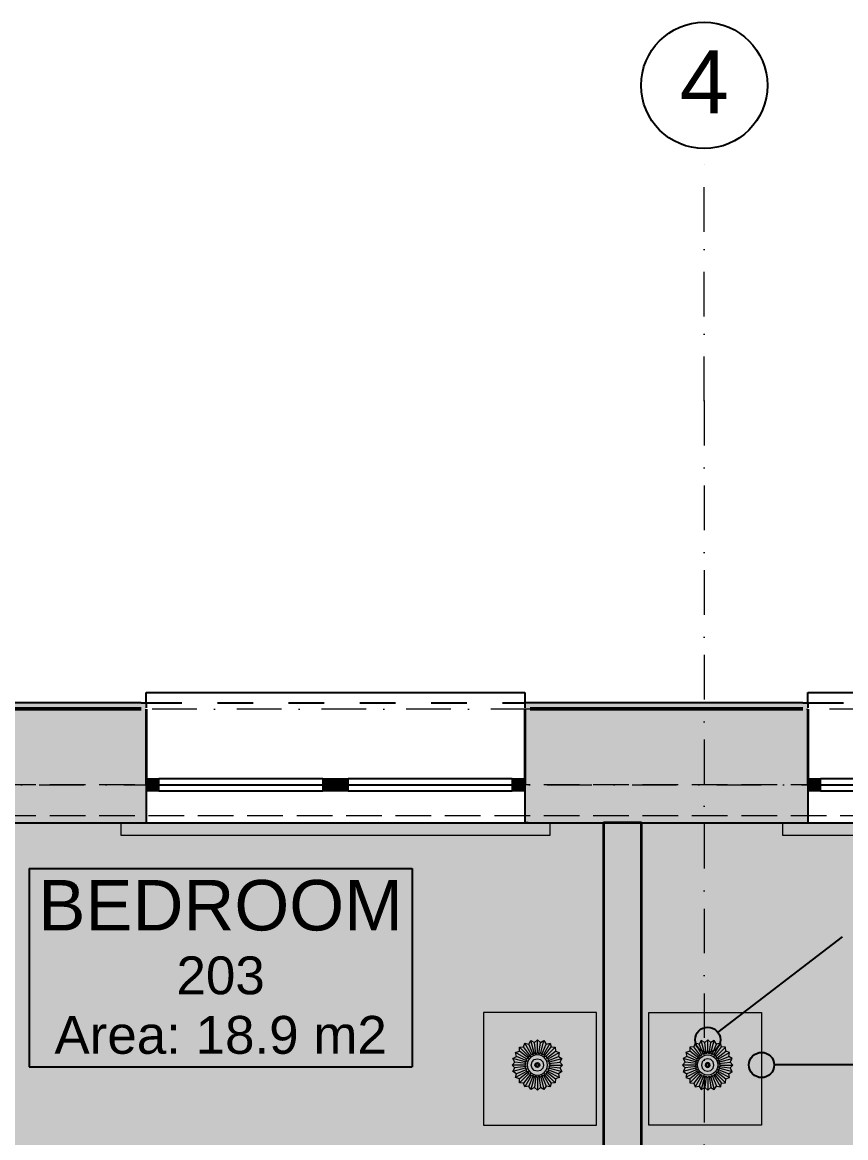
# Model space of a CAD drawing. Header units: millimetres. Extents: x -4040 to 97987, y -17467 to 39515.
# Drawn here: x 5650 to 8910, y 13852 to 18270 of the extents above; entities that cross this region are included whole.
import ezdxf
from ezdxf.enums import TextEntityAlignment as Align

# ---------------------------------------------------------------- set-up
doc = ezdxf.new("R2010")
doc.units = ezdxf.units.MM
doc.header["$MEASUREMENT"] = 0
for name, pattern in [('Dashed', [282.222223, 141.111112, -141.111112]), ('Dot & Dashed', [335.138881, 176.388884, -88.194442, 0, -70.555556]), ('Hidden Line', [195.611112, 141.111112, -54.5])]:
    doc.linetypes.add(name, pattern=pattern)
for name, color, linetype in [('NewA-Ee_25_10-M_WallsExternal', 7, 'Continuous'), ('NewA-Ee_25_10-M_WallsInternal', 7, 'Continuous'), ('NewA-Ee_30_10-M_Roofs', 7, 'Continuous'), ('NewA-Ee_30_40-M_Floors', 7, 'Continuous'), ('NewA-Ee_40_20-M_GeneralFFAndEInternalFixed', 7, 'Continuous'), ('NewA-Ee_40_20-M_GeneralFFAndEInternalMovable', 7, 'Continuous'), ('NewA-SL-M_SpacesInternal', 7, 'Continuous'), ('NewA-Ss_30_25-M_CeilingAndSoffitSystems', 7, 'Continuous'), ('NewA-Zz_20_10_90-T_TextFFEInternal', 7, 'Continuous'), ('NewA-Zz_35_40_80-M_GridStructural', 7, 'Continuous'), ('NewA-Zz_50_90_00-M_GrossInternal', 7, 'Continuous'), ('NewA-Zz_60_50_90-P_VoidOpening', 7, 'Continuous')]:
    doc.layers.add(name, color=color, linetype=linetype)
doc.styles.add('GENERATED_STYLE_1', font='')
doc.styles.get('GENERATED_STYLE_1').set_extended_font_data('Arial')

# ---------------------------------------------------------------- blocks, each defined once
blk = doc.blocks.new('Slab_1_2', base_point=(32250, 6550.5))
at = {"layer": 'NewA-Ee_30_40-M_Floors', "linetype": 'Continuous', "lineweight": 13}
blk.add_hatch(color=254, dxfattribs=at).paths.add_polyline_path([(32250, 6550.5), (32250, 12847.7), (34699.7, 12847.7), (34699.7, 15099.7), (150.3, 15099.7), (150.3, 6550.5)])
at = {"layer": 'NewA-Ee_30_40-M_Floors', "color": 6, "linetype": 'Continuous', "lineweight": 13, "flags": 128}
blk.add_lwpolyline([(32250, 6550.5), (150.3, 6550.5), (150.3, 15099.7), (34699.7, 15099.7), (34699.7, 12847.7), (32250, 12847.7)], close=True, dxfattribs=at)
blk = doc.blocks.new('BEDROOM_203_5_2', base_point=(6435.2, 14565))
at = {"layer": 'NewA-SL-M_SpacesInternal', "color": 253, "linetype": 'Continuous', "lineweight": 13}
for p, q in [((7951.5, 15099.7), (4123.6, 15099.7)), ((7951.5, 11096.4), (7951.5, 15099.7))]:
    blk.add_line(p, q, dxfattribs=at)
at = {"layer": 'NewA-SL-M_SpacesInternal', "linetype": 'Continuous'}
for p, q in [((5676.6, 14918.6), (5676.6, 14604.3)), ((5676.6, 14918.6), (7193.9, 14918.6)), ((7193.9, 14918.6), (7193.9, 14604.3)), ((5676.6, 14604.3), (5676.6, 14368.6)), ((7193.9, 14604.3), (7193.9, 14368.6)), ((5676.6, 14368.6), (5676.6, 14132.8)), ((7193.9, 14368.6), (7193.9, 14132.8)), ((5676.6, 14132.8), (7193.9, 14132.8))]:
    blk.add_line(p, q, dxfattribs=at)
at = {"layer": 'NewA-SL-M_SpacesInternal', "color": 5, "lineweight": 70, "style": 'GENERATED_STYLE_1'}
for tag, height, p in [('ROOM_NAME', 200, (6435.2, 14872.8)), ('ROOM_NUMBER', 150, (6435.2, 14570)), ('adj_text', 150, (6435.2, 14334.3))]:
    blk.add_attdef(tag, text='', height=height, dxfattribs=at).set_placement(p, align=Align.TOP_CENTER)
blk = doc.blocks.new('Slab_4_2', base_point=(4123.6, 15099.7))
at = {"layer": 'NewA-Ss_30_25-M_CeilingAndSoffitSystems', "linetype": 'Continuous', "lineweight": 0}
blk.add_hatch(color=255, dxfattribs=at).paths.add_polyline_path([(4123.6, 15099.7), (4123.6, 11096.4), (4947.9, 11096.4), (4947.9, 8145.4), (6176.5, 8145.4), (6176.5, 11096.4), (7951.5, 11096.4), (7951.5, 15099.7)])
at = {"layer": 'NewA-Ss_30_25-M_CeilingAndSoffitSystems', "color": 6, "linetype": 'Continuous', "lineweight": 13, "flags": 128}
blk.add_lwpolyline([(4123.6, 15099.7), (7951.5, 15099.7), (7951.5, 11096.4), (6176.5, 11096.4), (6176.5, 8145.4), (4947.9, 8145.4), (4947.9, 11096.4), (4123.6, 11096.4)], close=True, dxfattribs=at)
blk = doc.blocks.new('Double Window 19')
at = {"layer": 'NewA-Ee_25_10-M_WallsExternal', "linetype": 'Continuous', "lineweight": 13}
for points in [[(-750, 0), (-750, -50), (-700, -50), (-700, 0)], [(0, -50), (0, 0), (-50, 0), (-50, -50)], [(0, 0), (0, -50), (50, -50), (50, 0)], [(750, -50), (750, 0), (700, 0), (700, -50)]]:
    blk.add_hatch(color=104, dxfattribs=at).paths.add_polyline_path(points)
at = {"layer": 'NewA-Ee_25_10-M_WallsExternal', "linetype": 'Continuous'}
for p, q in [((-750, 300), (-750, 340)), ((-750, 340), (750, 340)), ((750, 340), (750, 300)), ((-700, 0), (-50, 0)), ((50, 0), (700, 0)), ((-750, -24.9), (-750, -50)), ((-700, -25), (-50, -25)), ((50, -25), (700, -25)), ((750, -24.9), (750, -50)), ((-50, -50), (-700, -50)), ((700, -50), (50, -50)), ((-750, -175.2), (750, -175.2))]:
    blk.add_line(p, q, dxfattribs=at)
at = {"layer": 'NewA-Ee_25_10-M_WallsExternal', "linetype": 'Dashed'}
blk.add_line((-750, 300), (750, 300), dxfattribs=at)
at = {"layer": 'NewA-Ee_25_10-M_WallsExternal', "color": 24, "linetype": 'Continuous', "lineweight": 13}
for p, q in [((-750, 0), (-700, 0)), ((-700, 0), (-700, -50)), ((-50, -50), (-50, 0)), ((-50, 0), (0, 0)), ((0, 0), (50, 0)), ((50, 0), (50, -50)), ((700, -50), (700, 0)), ((700, 0), (750, 0)), ((-700, -50), (-750, -50)), ((0, -50), (-50, -50)), ((50, -50), (0, -50)), ((750, -50), (700, -50))]:
    blk.add_line(p, q, dxfattribs=at)
at = {"layer": 'NewA-Ee_25_10-M_WallsExternal', "color": 92, "linetype": 'Continuous', "lineweight": 35}
for p, q in [((-750, 0), (-750, -24.9)), ((750, 0), (750, -24.9))]:
    blk.add_line(p, q, dxfattribs=at)
blk = doc.blocks.new('Wall_1_2', base_point=(0, 15250))
at = {"layer": 'NewA-Ee_25_10-M_WallsExternal', "linetype": 'Continuous', "lineweight": 13}
for points in [[(6119.9, 15574.9), (-324.9, 15574.9), (-304.8, 15554.8), (6119.9, 15554.8)], [(6119.9, 15574.9), (6119.9, 15274.9), (6140, 15274.9), (6140, 15574.9)], [(7660.1, 15574.9), (7640, 15574.9), (7640, 15274.9), (7660.1, 15274.9)], [(7660.1, 15574.9), (7660.1, 15554.8), (8739.9, 15554.8), (8739.9, 15574.9)], [(8739.9, 15574.9), (8739.9, 15274.9), (8760, 15274.9), (8760, 15574.9)], [(-300, 15550), (0, 15250), (6140, 15250), (6140, 15274.9), (6119.9, 15274.9), (6119.9, 15550)], [(7640, 15274.9), (7640, 15250), (8760, 15250), (8760, 15274.9), (8739.9, 15274.9), (8739.9, 15550), (7660.1, 15550), (7660.1, 15274.9)], [(0, 15250), (70.4, 15179.6), (6127, 15179.6), (6127, 15224.9), (6140, 15224.9), (6140, 15250)], [(8760, 15250), (7640, 15250), (7640, 15224.9), (7653, 15224.9), (7653, 15179.6), (8747, 15179.6), (8747, 15224.9), (8760, 15224.9)], [(6127, 15099.7), (6140, 15099.7), (6140, 15224.9), (6127, 15224.9)], [(7653, 15099.7), (7653, 15224.9), (7640, 15224.9), (7640, 15099.7)], [(8747, 15099.7), (8760, 15099.7), (8760, 15224.9), (8747, 15224.9)], [(6127, 15179.6), (70.4, 15179.6), (133.9, 15116.1), (6127, 15116.1)], [(7653, 15116.1), (8747, 15116.1), (8747, 15179.6), (7653, 15179.6)], [(6127, 15116.1), (133.9, 15116.1), (150.3, 15099.7), (6127, 15099.7)], [(8747, 15116.1), (7653, 15116.1), (7653, 15099.7), (8747, 15099.7)]]:
    blk.add_hatch(color=6, dxfattribs=at).paths.add_polyline_path(points)
at = {"layer": 'NewA-Ee_25_10-M_WallsExternal', "linetype": 'Continuous'}
for p, q in [((-304.8, 15554.8), (6119.9, 15554.8)), ((6119.9, 15574.9), (6140, 15574.9)), ((6140, 15574.9), (6140, 15554.8)), ((7660.1, 15574.9), (7640, 15574.9)), ((7640, 15574.9), (7640, 15554.8)), ((7660.1, 15554.8), (8739.9, 15554.8)), ((8739.9, 15574.9), (8760, 15574.9)), ((8760, 15574.9), (8760, 15554.8)), ((6140, 15250), (6140, 15224.9)), ((7640, 15250), (7640, 15224.9)), ((8760, 15250), (8760, 15224.9)), ((6140, 15224.9), (6140, 15179.6)), ((7640, 15224.9), (7640, 15179.6)), ((8760, 15224.9), (8760, 15179.6)), ((6140, 15179.6), (6140, 15116.1)), ((7640, 15179.6), (7640, 15116.1)), ((8760, 15179.6), (8760, 15116.1)), ((6140, 15116.1), (6140, 15099.7)), ((7640, 15116.1), (7640, 15099.7)), ((8760, 15116.1), (8760, 15099.7)), ((6127, 15099.7), (6140, 15099.7)), ((7653, 15099.7), (7640, 15099.7)), ((8747, 15099.7), (8760, 15099.7))]:
    blk.add_line(p, q, dxfattribs=at)
at = {"layer": 'NewA-Ee_25_10-M_WallsExternal', "color": 92, "linetype": 'Continuous', "lineweight": 35}
for p, q in [((-300, 15550), (6119.9, 15550)), ((6140, 15550), (6140, 15274.9)), ((7640, 15550), (7640, 15274.9)), ((7660.1, 15550), (8739.9, 15550)), ((8760, 15550), (8760, 15274.9)), ((6140, 15274.9), (6140, 15250)), ((7640, 15274.9), (7640, 15250)), ((8760, 15274.9), (8760, 15250))]:
    blk.add_line(p, q, dxfattribs=at)
at = {"layer": 'NewA-Ee_25_10-M_WallsExternal', "linetype": 'Continuous', "flags": 128}
for points in [[(6119.9, 15574.9), (-324.9, 15574.9)], [(8739.9, 15574.9), (7660.1, 15574.9)], [(150.3, 15099.7), (6127, 15099.7)], [(7653, 15099.7), (8747, 15099.7)]]:
    blk.add_lwpolyline(points, dxfattribs=at)
at = {"layer": 'NewA-Ee_25_10-M_WallsExternal', "linetype": 'Continuous', "zscale": 1000}
for p in [(6890, 15274.9), (9510, 15274.9)]:
    blk.add_blockref('Double Window 19', p, dxfattribs=at)
blk = doc.blocks.new('Standard grid marker_2')
at = {"layer": 'NewA-Zz_35_40_80-M_GridStructural', "color": 6, "linetype": 'Dot & Dashed', "lineweight": 13}
blk.add_line((1000, 0), (40175.6, 0), dxfattribs=at)
at = {"layer": 'NewA-Zz_35_40_80-M_GridStructural', "style": 'GENERATED_STYLE_1'}
blk.add_attdef('AC_MarkerText_1', text='', height=250, dxfattribs=at).set_placement((41425.6, 12.2), align=Align.MIDDLE_CENTER)
blk = doc.blocks.new('Standard grid marker_4')
at = {"layer": 'NewA-Zz_35_40_80-M_GridStructural', "color": 6, "linetype": 'Dot & Dashed', "lineweight": 13}
blk.add_line((1000, 0), (40175.6, 0), dxfattribs=at)
blk = doc.blocks.new('Beam_1_2', base_point=(34850, 6550))
at = {"layer": 'NewA-Ee_30_10-M_Roofs', "color": 6, "linetype": 'Hidden Line', "lineweight": 13}
blk.add_line((34850, 15250), (0, 15250), dxfattribs=at)
blk = doc.blocks.new('Beam_3_2', base_point=(34850, 6426.7))
at = {"layer": 'NewA-Zz_60_50_90-P_VoidOpening', "color": 6, "linetype": 'Hidden Line', "lineweight": 13}
blk.add_line((34850, 15126.7), (0, 15126.7), dxfattribs=at)
blk = doc.blocks.new('BEDROOM_205_8_3', base_point=(9682.7, 14565))
at = {"layer": 'NewA-SL-M_SpacesInternal', "color": 253, "linetype": 'Continuous', "lineweight": 13}
for p, q in [((8101.5, 15099.7), (8101.5, 11096.4)), ((11931.6, 15099.7), (8101.5, 15099.7))]:
    blk.add_line(p, q, dxfattribs=at)
at = {"layer": 'NewA-SL-M_SpacesInternal', "color": 5, "lineweight": 70, "style": 'GENERATED_STYLE_1'}
for tag, height, p in [('ROOM_NAME', 200, (9682.7, 14872.8)), ('ROOM_NUMBER', 150, (9682.7, 14570)), ('adj_text', 150, (9682.7, 14334.3))]:
    blk.add_attdef(tag, text='', height=height, dxfattribs=at).set_placement(p, align=Align.TOP_CENTER)
blk = doc.blocks.new('Slab_12_3', base_point=(8101.5, 15099.7))
at = {"layer": 'NewA-Ss_30_25-M_CeilingAndSoffitSystems', "linetype": 'Continuous', "lineweight": 0}
blk.add_hatch(color=255, dxfattribs=at).paths.add_polyline_path([(8101.5, 15099.7), (8101.5, 11096.4), (9866.7, 11096.4), (9866.7, 8145.4), (11105.5, 8145.4), (11105.5, 11096.4), (11931.6, 11096.4), (11931.6, 15099.7)])
at = {"layer": 'NewA-Ss_30_25-M_CeilingAndSoffitSystems', "color": 6, "linetype": 'Continuous', "lineweight": 13, "flags": 128}
blk.add_lwpolyline([(8101.5, 15099.7), (11931.6, 15099.7), (11931.6, 11096.4), (11105.5, 11096.4), (11105.5, 8145.4), (9866.7, 8145.4), (9866.7, 11096.4), (8101.5, 11096.4)], close=True, dxfattribs=at)
blk = doc.blocks.new('Wall_18_3', base_point=(7951.5, 15099.7))
at = {"layer": 'NewA-Ee_25_10-M_WallsInternal', "linetype": 'Continuous', "lineweight": 13}
blk.add_hatch(color=6, dxfattribs=at).paths.add_polyline_path([(7951.5, 11096.4), (8101.5, 11096.4), (8101.5, 15099.7), (7951.5, 15099.7)])
at = {"layer": 'NewA-Ee_25_10-M_WallsInternal', "color": 92, "linetype": 'Continuous', "lineweight": 35, "flags": 128}
for points in [[(7951.5, 15099.7), (7951.5, 11096.4)], [(8101.5, 15099.7), (7951.5, 15099.7)], [(8101.5, 11096.4), (8101.5, 15099.7)]]:
    blk.add_lwpolyline(points, dxfattribs=at)
blk = doc.blocks.new('Morph_10_3')
at = {"layer": 'NewA-Ee_40_20-M_GeneralFFAndEInternalMovable', "color": 6, "linetype": 'Continuous', "lineweight": 13, "flags": 128}
for points in [[(7654.9, 14223), (7663.5, 14236.4)], [(7676.4, 14188.1), (7663.5, 14236.4)], [(7663.5, 14236.4), (7677.6, 14229)], [(7677.6, 14229), (7689.3, 14239.8)], [(7683.5, 14184.4), (7677.6, 14229)], [(7689.3, 14189.8), (7689.3, 14239.8)], [(7689.3, 14239.8), (7701.1, 14229)], [(7695.2, 14184.4), (7701.1, 14229)], [(7701.1, 14229), (7715.2, 14236.4)], [(7702.3, 14188.1), (7715.2, 14236.4)], [(7715.2, 14236.4), (7723.8, 14223)], [(7602.7, 14189.8), (7617.9, 14194.6)], [(7606.2, 14174.2), (7602.7, 14189.8)], [(7646, 14164.8), (7602.7, 14189.8)], [(7617.9, 14194.6), (7618.6, 14210.5)], [(7653.6, 14167.2), (7617.9, 14194.6)], [(7618.6, 14210.5), (7634.5, 14211.2)], [(7654, 14175.2), (7618.6, 14210.5)], [(7634.5, 14211.2), (7639.3, 14226.4)], [(7661.9, 14175.5), (7634.5, 14211.2)], [(7664.3, 14183.1), (7639.3, 14226.4)], [(7639.3, 14226.4), (7654.9, 14223)], [(7672.1, 14181.4), (7654.9, 14223)], [(7661.9, 14175.5), (7664.3, 14183.1)], [(7664.3, 14183.1), (7672.1, 14181.4)], [(7672.1, 14181.4), (7676.4, 14188.1)], [(7676.4, 14188.1), (7683.5, 14184.4)], [(7683.5, 14184.4), (7689.3, 14189.8)], [(7689.3, 14189.8), (7695.2, 14184.4)], [(7695.2, 14184.4), (7702.3, 14188.1)], [(7702.3, 14188.1), (7706.6, 14181.4)], [(7706.6, 14181.4), (7723.8, 14223)], [(7706.6, 14181.4), (7714.3, 14183.1)], [(7714.3, 14183.1), (7739.3, 14226.4)], [(7714.3, 14183.1), (7716.7, 14175.5)], [(7716.7, 14175.5), (7744.1, 14211.2)], [(7723.8, 14223), (7739.3, 14226.4)], [(7724.7, 14175.2), (7760, 14210.5)], [(7725, 14167.2), (7760.7, 14194.6)], [(7732.6, 14164.8), (7775.9, 14189.8)], [(7739.3, 14226.4), (7744.1, 14211.2)], [(7744.1, 14211.2), (7760, 14210.5)], [(7760, 14210.5), (7760.7, 14194.6)], [(7760.7, 14194.6), (7775.9, 14189.8)], [(7775.9, 14189.8), (7772.5, 14174.2)], [(7589.3, 14139.8), (7600.1, 14151.6)], [(7600.1, 14128.1), (7589.3, 14139.8)], [(7639.3, 14139.8), (7589.3, 14139.8)], [(7592.7, 14165.7), (7606.2, 14174.2)], [(7600.1, 14151.6), (7592.7, 14165.7)], [(7641, 14152.7), (7592.7, 14165.7)], [(7644.7, 14145.7), (7600.1, 14151.6)], [(7647.8, 14157), (7606.2, 14174.2)], [(7639.3, 14139.8), (7644.7, 14145.7)], [(7644.7, 14133.9), (7639.3, 14139.8)], [(7641, 14152.7), (7647.8, 14157)], [(7644.7, 14145.7), (7641, 14152.7)], [(7646, 14164.8), (7653.6, 14167.2)], [(7647.8, 14157), (7646, 14164.8)], [(7653.6, 14167.2), (7654, 14175.2)], [(7654, 14175.2), (7661.9, 14175.5)], [(7664.6, 14139.8), (7668, 14152.2)], [(7668, 14127.5), (7664.6, 14139.8)], [(7668, 14152.2), (7677, 14161.2)], [(7677, 14161.2), (7689.3, 14164.5)], [(7679.3, 14139.8), (7680.7, 14144.8)], [(7680.7, 14134.8), (7679.3, 14139.8)], [(7680.7, 14144.8), (7684.3, 14148.5)], [(7684.3, 14148.5), (7689.3, 14149.8)], [(7684.3, 14139.8), (7685, 14142.3)], [(7685, 14137.3), (7684.3, 14139.8)], [(7685, 14142.3), (7686.8, 14144.1)], [(7686.8, 14144.1), (7689.3, 14144.8)], [(7689.3, 14164.5), (7701.7, 14161.2)], [(7689.3, 14149.8), (7694.3, 14148.5)], [(7689.3, 14144.8), (7691.8, 14144.1)], [(7691.8, 14144.1), (7693.7, 14142.3)], [(7693.7, 14142.3), (7694.3, 14139.8)], [(7694.3, 14139.8), (7693.7, 14137.3)], [(7694.3, 14148.5), (7698, 14144.8)], [(7698, 14144.8), (7699.3, 14139.8)], [(7699.3, 14139.8), (7698, 14134.8)], [(7701.7, 14161.2), (7710.7, 14152.2)], [(7710.7, 14152.2), (7714, 14139.8)], [(7714, 14139.8), (7710.7, 14127.5)], [(7716.7, 14175.5), (7724.7, 14175.2)], [(7724.7, 14175.2), (7725, 14167.2)], [(7725, 14167.2), (7732.6, 14164.8)], [(7730.9, 14157), (7772.5, 14174.2)], [(7732.6, 14164.8), (7730.9, 14157)], [(7730.9, 14157), (7737.6, 14152.7)], [(7737.6, 14152.7), (7734, 14145.7)], [(7734, 14145.7), (7778.6, 14151.6)], [(7734, 14145.7), (7739.3, 14139.8)], [(7739.3, 14139.8), (7734, 14133.9)], [(7737.6, 14152.7), (7785.9, 14165.7)], [(7739.3, 14139.8), (7789.3, 14139.8)], [(7772.5, 14174.2), (7785.9, 14165.7)], [(7785.9, 14165.7), (7778.6, 14151.6)], [(7778.6, 14151.6), (7789.3, 14139.8)], [(7789.3, 14139.8), (7778.6, 14128.1)], [(7592.7, 14113.9), (7600.1, 14128.1)], [(7641, 14126.9), (7592.7, 14113.9)], [(7606.2, 14105.4), (7592.7, 14113.9)], [(7644.7, 14133.9), (7600.1, 14128.1)], [(7646, 14114.8), (7602.7, 14089.8)], [(7602.7, 14089.8), (7606.2, 14105.4)], [(7647.8, 14122.6), (7606.2, 14105.4)], [(7653.6, 14112.4), (7617.9, 14085)], [(7654, 14104.5), (7618.6, 14069.1)], [(7661.9, 14104.1), (7634.5, 14068.4)], [(7664.3, 14096.5), (7639.3, 14053.2)], [(7641, 14126.9), (7644.7, 14133.9)], [(7647.8, 14122.6), (7641, 14126.9)], [(7646, 14114.8), (7647.8, 14122.6)], [(7653.6, 14112.4), (7646, 14114.8)], [(7654, 14104.5), (7653.6, 14112.4)], [(7661.9, 14104.1), (7654, 14104.5)], [(7672.1, 14098.2), (7654.9, 14056.7)], [(7664.3, 14096.5), (7661.9, 14104.1)], [(7672.1, 14098.2), (7664.3, 14096.5)], [(7677, 14118.4), (7668, 14127.5)], [(7676.4, 14091.5), (7672.1, 14098.2)], [(7683.5, 14095.2), (7676.4, 14091.5)], [(7689.3, 14115.1), (7677, 14118.4)], [(7683.5, 14095.2), (7677.6, 14050.6)], [(7684.3, 14131.1), (7680.7, 14134.8)], [(7689.3, 14089.8), (7683.5, 14095.2)], [(7689.3, 14129.8), (7684.3, 14131.1)], [(7686.8, 14135.5), (7685, 14137.3)], [(7689.3, 14134.8), (7686.8, 14135.5)], [(7691.8, 14135.5), (7689.3, 14134.8)], [(7694.3, 14131.1), (7689.3, 14129.8)], [(7701.7, 14118.4), (7689.3, 14115.1)], [(7695.2, 14095.2), (7689.3, 14089.8)], [(7693.7, 14137.3), (7691.8, 14135.5)], [(7698, 14134.8), (7694.3, 14131.1)], [(7695.2, 14095.2), (7701.1, 14050.6)], [(7702.3, 14091.5), (7695.2, 14095.2)], [(7710.7, 14127.5), (7701.7, 14118.4)], [(7706.6, 14098.2), (7702.3, 14091.5)], [(7714.3, 14096.5), (7706.6, 14098.2)], [(7706.6, 14098.2), (7723.8, 14056.7)], [(7716.7, 14104.1), (7714.3, 14096.5)], [(7714.3, 14096.5), (7739.3, 14053.2)], [(7724.7, 14104.5), (7716.7, 14104.1)], [(7716.7, 14104.1), (7744.1, 14068.4)], [(7725, 14112.4), (7724.7, 14104.5)], [(7724.7, 14104.5), (7760, 14069.1)], [(7732.6, 14114.8), (7725, 14112.4)], [(7725, 14112.4), (7760.7, 14085)], [(7737.6, 14126.9), (7730.9, 14122.6)], [(7730.9, 14122.6), (7772.5, 14105.4)], [(7730.9, 14122.6), (7732.6, 14114.8)], [(7732.6, 14114.8), (7775.9, 14089.8)], [(7734, 14133.9), (7737.6, 14126.9)], [(7734, 14133.9), (7778.6, 14128.1)], [(7737.6, 14126.9), (7785.9, 14113.9)], [(7785.9, 14113.9), (7772.5, 14105.4)], [(7772.5, 14105.4), (7775.9, 14089.8)], [(7778.6, 14128.1), (7785.9, 14113.9)], [(7617.9, 14085), (7602.7, 14089.8)], [(7618.6, 14069.1), (7617.9, 14085)], [(7634.5, 14068.4), (7618.6, 14069.1)], [(7639.3, 14053.2), (7634.5, 14068.4)], [(7654.9, 14056.7), (7639.3, 14053.2)], [(7663.5, 14043.2), (7654.9, 14056.7)], [(7676.4, 14091.5), (7663.5, 14043.2)], [(7677.6, 14050.6), (7663.5, 14043.2)], [(7689.3, 14039.8), (7677.6, 14050.6)], [(7689.3, 14089.8), (7689.3, 14039.8)], [(7701.1, 14050.6), (7689.3, 14039.8)], [(7715.2, 14043.2), (7701.1, 14050.6)], [(7702.3, 14091.5), (7715.2, 14043.2)], [(7723.8, 14056.7), (7715.2, 14043.2)], [(7739.3, 14053.2), (7723.8, 14056.7)], [(7744.1, 14068.4), (7739.3, 14053.2)], [(7760, 14069.1), (7744.1, 14068.4)], [(7760.7, 14085), (7760, 14069.1)], [(7775.9, 14089.8), (7760.7, 14085)]]:
    blk.add_lwpolyline(points, dxfattribs=at)
blk.add_lwpolyline([(7661.1, 14111.5), (7669.3, 14105.2), (7679, 14101.2), (7689.3, 14099.8), (7699.7, 14101.2), (7709.3, 14105.2), (7717.6, 14111.5), (7724, 14119.8), (7728, 14129.5), (7729.3, 14139.8), (7728, 14150.2), (7724, 14159.8), (7717.6, 14168.1), (7709.3, 14174.4), (7699.7, 14178.4), (7689.3, 14179.8), (7679, 14178.4), (7669.3, 14174.4), (7661.1, 14168.1), (7654.7, 14159.8), (7650.7, 14150.2), (7649.3, 14139.8), (7650.7, 14129.5), (7654.7, 14119.8)], close=True, dxfattribs=at)
blk = doc.blocks.new('Morph_11_3')
at = {"layer": 'NewA-Ee_40_20-M_GeneralFFAndEInternalMovable', "color": 6, "linetype": 'Continuous', "lineweight": 13, "flags": 128}
for points in [[(8337.8, 14236.4), (8329.2, 14223)], [(8350.7, 14188.1), (8337.8, 14236.4)], [(8351.9, 14229), (8337.8, 14236.4)], [(8363.7, 14239.8), (8351.9, 14229)], [(8357.8, 14184.4), (8351.9, 14229)], [(8375.4, 14229), (8363.7, 14239.8)], [(8363.7, 14189.8), (8363.7, 14239.8)], [(8369.6, 14184.4), (8375.4, 14229)], [(8389.6, 14236.4), (8375.4, 14229)], [(8376.6, 14188.1), (8389.6, 14236.4)], [(8398.1, 14223), (8389.6, 14236.4)], [(8292.3, 14194.6), (8277.1, 14189.8)], [(8277.1, 14189.8), (8280.5, 14174.2)], [(8320.4, 14164.8), (8277.1, 14189.8)], [(8293, 14210.5), (8292.3, 14194.6)], [(8328, 14167.2), (8292.3, 14194.6)], [(8308.9, 14211.2), (8293, 14210.5)], [(8328.3, 14175.2), (8293, 14210.5)], [(8313.7, 14226.4), (8308.9, 14211.2)], [(8336.3, 14175.5), (8308.9, 14211.2)], [(8338.7, 14183.1), (8313.7, 14226.4)], [(8329.2, 14223), (8313.7, 14226.4)], [(8346.5, 14181.4), (8329.2, 14223)], [(8338.7, 14183.1), (8336.3, 14175.5)], [(8346.5, 14181.4), (8338.7, 14183.1)], [(8350.7, 14188.1), (8346.5, 14181.4)], [(8357.8, 14184.4), (8350.7, 14188.1)], [(8363.7, 14189.8), (8357.8, 14184.4)], [(8369.6, 14184.4), (8363.7, 14189.8)], [(8376.6, 14188.1), (8369.6, 14184.4)], [(8380.9, 14181.4), (8376.6, 14188.1)], [(8380.9, 14181.4), (8398.1, 14223)], [(8388.7, 14183.1), (8380.9, 14181.4)], [(8388.7, 14183.1), (8413.7, 14226.4)], [(8391.1, 14175.5), (8388.7, 14183.1)], [(8391.1, 14175.5), (8418.5, 14211.2)], [(8413.7, 14226.4), (8398.1, 14223)], [(8399, 14175.2), (8434.4, 14210.5)], [(8399.4, 14167.2), (8435.1, 14194.6)], [(8407, 14164.8), (8450.3, 14189.8)], [(8418.5, 14211.2), (8413.7, 14226.4)], [(8434.4, 14210.5), (8418.5, 14211.2)], [(8435.1, 14194.6), (8434.4, 14210.5)], [(8450.3, 14189.8), (8435.1, 14194.6)], [(8446.8, 14174.2), (8450.3, 14189.8)], [(8274.5, 14151.6), (8263.7, 14139.8)], [(8263.7, 14139.8), (8274.5, 14128.1)], [(8313.7, 14139.8), (8263.7, 14139.8)], [(8280.5, 14174.2), (8267.1, 14165.7)], [(8267.1, 14165.7), (8274.5, 14151.6)], [(8315.4, 14152.7), (8267.1, 14165.7)], [(8319.1, 14145.7), (8274.5, 14151.6)], [(8322.1, 14157), (8280.5, 14174.2)], [(8319.1, 14145.7), (8313.7, 14139.8)], [(8313.7, 14139.8), (8319.1, 14133.9)], [(8322.1, 14157), (8315.4, 14152.7)], [(8315.4, 14152.7), (8319.1, 14145.7)], [(8328, 14167.2), (8320.4, 14164.8)], [(8320.4, 14164.8), (8322.1, 14157)], [(8328.3, 14175.2), (8328, 14167.2)], [(8336.3, 14175.5), (8328.3, 14175.2)], [(8342.3, 14152.2), (8339, 14139.8)], [(8339, 14139.8), (8342.3, 14127.5)], [(8351.3, 14161.2), (8342.3, 14152.2)], [(8363.7, 14164.5), (8351.3, 14161.2)], [(8355, 14144.8), (8353.7, 14139.8)], [(8353.7, 14139.8), (8355, 14134.8)], [(8358.7, 14148.5), (8355, 14144.8)], [(8363.7, 14149.8), (8358.7, 14148.5)], [(8359.4, 14142.3), (8358.7, 14139.8)], [(8358.7, 14139.8), (8359.4, 14137.3)], [(8361.2, 14144.1), (8359.4, 14142.3)], [(8363.7, 14144.8), (8361.2, 14144.1)], [(8376, 14161.2), (8363.7, 14164.5)], [(8368.7, 14148.5), (8363.7, 14149.8)], [(8366.2, 14144.1), (8363.7, 14144.8)], [(8368, 14142.3), (8366.2, 14144.1)], [(8368.7, 14139.8), (8368, 14142.3)], [(8368, 14137.3), (8368.7, 14139.8)], [(8372.3, 14144.8), (8368.7, 14148.5)], [(8373.7, 14139.8), (8372.3, 14144.8)], [(8372.3, 14134.8), (8373.7, 14139.8)], [(8385.1, 14152.2), (8376, 14161.2)], [(8388.4, 14139.8), (8385.1, 14152.2)], [(8385.1, 14127.5), (8388.4, 14139.8)], [(8399, 14175.2), (8391.1, 14175.5)], [(8399.4, 14167.2), (8399, 14175.2)], [(8407, 14164.8), (8399.4, 14167.2)], [(8405.3, 14157), (8446.8, 14174.2)], [(8405.3, 14157), (8407, 14164.8)], [(8412, 14152.7), (8405.3, 14157)], [(8408.3, 14145.7), (8412, 14152.7)], [(8408.3, 14145.7), (8452.9, 14151.6)], [(8413.7, 14139.8), (8408.3, 14145.7)], [(8408.3, 14133.9), (8413.7, 14139.8)], [(8412, 14152.7), (8460.3, 14165.7)], [(8413.7, 14139.8), (8463.7, 14139.8)], [(8460.3, 14165.7), (8446.8, 14174.2)], [(8452.9, 14151.6), (8460.3, 14165.7)], [(8463.7, 14139.8), (8452.9, 14151.6)], [(8452.9, 14128.1), (8463.7, 14139.8)], [(8274.5, 14128.1), (8267.1, 14113.9)], [(8315.4, 14126.9), (8267.1, 14113.9)], [(8267.1, 14113.9), (8280.5, 14105.4)], [(8319.1, 14133.9), (8274.5, 14128.1)], [(8320.4, 14114.8), (8277.1, 14089.8)], [(8280.5, 14105.4), (8277.1, 14089.8)], [(8322.1, 14122.6), (8280.5, 14105.4)], [(8328, 14112.4), (8292.3, 14085)], [(8328.3, 14104.5), (8293, 14069.1)], [(8336.3, 14104.1), (8308.9, 14068.4)], [(8338.7, 14096.5), (8313.7, 14053.2)], [(8319.1, 14133.9), (8315.4, 14126.9)], [(8315.4, 14126.9), (8322.1, 14122.6)], [(8322.1, 14122.6), (8320.4, 14114.8)], [(8320.4, 14114.8), (8328, 14112.4)], [(8328, 14112.4), (8328.3, 14104.5)], [(8328.3, 14104.5), (8336.3, 14104.1)], [(8346.5, 14098.2), (8329.2, 14056.7)], [(8336.3, 14104.1), (8338.7, 14096.5)], [(8338.7, 14096.5), (8346.5, 14098.2)], [(8342.3, 14127.5), (8351.3, 14118.4)], [(8346.5, 14098.2), (8350.7, 14091.5)], [(8350.7, 14091.5), (8357.8, 14095.2)], [(8351.3, 14118.4), (8363.7, 14115.1)], [(8357.8, 14095.2), (8351.9, 14050.6)], [(8355, 14134.8), (8358.7, 14131.1)], [(8357.8, 14095.2), (8363.7, 14089.8)], [(8358.7, 14131.1), (8363.7, 14129.8)], [(8359.4, 14137.3), (8361.2, 14135.5)], [(8361.2, 14135.5), (8363.7, 14134.8)], [(8363.7, 14134.8), (8366.2, 14135.5)], [(8363.7, 14129.8), (8368.7, 14131.1)], [(8363.7, 14115.1), (8376, 14118.4)], [(8363.7, 14089.8), (8369.6, 14095.2)], [(8366.2, 14135.5), (8368, 14137.3)], [(8368.7, 14131.1), (8372.3, 14134.8)], [(8369.6, 14095.2), (8375.4, 14050.6)], [(8369.6, 14095.2), (8376.6, 14091.5)], [(8376, 14118.4), (8385.1, 14127.5)], [(8376.6, 14091.5), (8380.9, 14098.2)], [(8380.9, 14098.2), (8398.1, 14056.7)], [(8380.9, 14098.2), (8388.7, 14096.5)], [(8388.7, 14096.5), (8391.1, 14104.1)], [(8388.7, 14096.5), (8413.7, 14053.2)], [(8391.1, 14104.1), (8399, 14104.5)], [(8391.1, 14104.1), (8418.5, 14068.4)], [(8399, 14104.5), (8399.4, 14112.4)], [(8399, 14104.5), (8434.4, 14069.1)], [(8399.4, 14112.4), (8407, 14114.8)], [(8399.4, 14112.4), (8435.1, 14085)], [(8405.3, 14122.6), (8412, 14126.9)], [(8405.3, 14122.6), (8446.8, 14105.4)], [(8407, 14114.8), (8405.3, 14122.6)], [(8407, 14114.8), (8450.3, 14089.8)], [(8412, 14126.9), (8408.3, 14133.9)], [(8408.3, 14133.9), (8452.9, 14128.1)], [(8412, 14126.9), (8460.3, 14113.9)], [(8446.8, 14105.4), (8460.3, 14113.9)], [(8450.3, 14089.8), (8446.8, 14105.4)], [(8460.3, 14113.9), (8452.9, 14128.1)], [(8277.1, 14089.8), (8292.3, 14085)], [(8292.3, 14085), (8293, 14069.1)], [(8293, 14069.1), (8308.9, 14068.4)], [(8308.9, 14068.4), (8313.7, 14053.2)], [(8313.7, 14053.2), (8329.2, 14056.7)], [(8329.2, 14056.7), (8337.8, 14043.2)], [(8350.7, 14091.5), (8337.8, 14043.2)], [(8337.8, 14043.2), (8351.9, 14050.6)], [(8351.9, 14050.6), (8363.7, 14039.8)], [(8363.7, 14089.8), (8363.7, 14039.8)], [(8363.7, 14039.8), (8375.4, 14050.6)], [(8375.4, 14050.6), (8389.6, 14043.2)], [(8376.6, 14091.5), (8389.6, 14043.2)], [(8389.6, 14043.2), (8398.1, 14056.7)], [(8398.1, 14056.7), (8413.7, 14053.2)], [(8413.7, 14053.2), (8418.5, 14068.4)], [(8418.5, 14068.4), (8434.4, 14069.1)], [(8434.4, 14069.1), (8435.1, 14085)], [(8435.1, 14085), (8450.3, 14089.8)]]:
    blk.add_lwpolyline(points, dxfattribs=at)
blk.add_lwpolyline([(8329, 14119.8), (8325.1, 14129.5), (8323.7, 14139.8), (8325.1, 14150.2), (8329, 14159.8), (8335.4, 14168.1), (8343.7, 14174.4), (8353.3, 14178.4), (8363.7, 14179.8), (8374, 14178.4), (8383.7, 14174.4), (8392, 14168.1), (8398.3, 14159.8), (8402.3, 14150.2), (8403.7, 14139.8), (8402.3, 14129.5), (8398.3, 14119.8), (8392, 14111.5), (8383.7, 14105.2), (8374, 14101.2), (8363.7, 14099.8), (8353.3, 14101.2), (8343.7, 14105.2), (8335.4, 14111.5)], close=True, dxfattribs=at)
blk = doc.blocks.new('Standard grid marker')
at = {"layer": 'NewA-Zz_35_40_80-M_GridStructural', "color": 6, "linetype": 'Dot & Dashed', "lineweight": 13}
for q in [(18130.8, 0), (0, 0)]:
    blk.add_line((1000, 0), q, dxfattribs=at)
at = {"layer": 'NewA-Zz_35_40_80-M_GridStructural', "linetype": 'Continuous'}
blk.add_circle((-250, 0), 250, dxfattribs=at)
at = {"layer": 'NewA-Zz_35_40_80-M_GridStructural', "color": 6, "linetype": 'Dot & Dashed', "lineweight": 13}
blk.add_point((1000, 0), dxfattribs=at)
blk.add_point((1000, 0), dxfattribs=at)
at = {"layer": 'NewA-Zz_35_40_80-M_GridStructural', "style": 'GENERATED_STYLE_1'}
blk.add_attdef('AC_MarkerText_1', text='', height=250, rotation=90, dxfattribs=at).set_placement((-250, 14.3), align=Align.MIDDLE_CENTER)
blk = doc.blocks.new('Venetian Blind 19')
at = {"layer": 'NewA-Ee_40_20-M_GeneralFFAndEInternalFixed', "color": 1, "linetype": 'Continuous', "lineweight": 18}
for p, q in [((1700, 50), (0, 50)), ((0, 50), (0, 0)), ((1700, 0), (1700, 50)), ((0, 0), (1700, 0))]:
    blk.add_line(p, q, dxfattribs=at)
blk = doc.blocks.new('Rectangular Table 01 19')
at = {"layer": 'NewA-Ee_40_20-M_GeneralFFAndEInternalMovable', "color": 1, "linetype": 'Continuous', "lineweight": 18}
for p, q in [((446.6, 446.6), (0, 446.6)), ((0, 446.6), (0, 0)), ((446.6, 0), (446.6, 446.6)), ((0, 0), (446.6, 0))]:
    blk.add_line(p, q, dxfattribs=at)
blk = doc.blocks.new('Line_9_3', base_point=(8895.8, 14647.4))
at = {"layer": 'NewA-Zz_20_10_90-T_TextFFEInternal', "linetype": 'Continuous'}
blk.add_hatch(color=256, dxfattribs=at).paths.add_polyline_path([(8413.7, 14239.8), (8409.9, 14258.9), (8399, 14275.2), (8382.8, 14286), (8363.7, 14289.8), (8344.6, 14286), (8328.3, 14275.2), (8317.5, 14258.9), (8313.7, 14239.8), (8317.5, 14220.7), (8328.3, 14204.5), (8344.6, 14193.6), (8363.7, 14189.8), (8382.8, 14193.6), (8399, 14204.5), (8409.9, 14220.7)])
blk.add_line((8895.8, 14647.4), (8403.4, 14270.2), dxfattribs=at)
blk.add_circle((8363.7, 14239.8), 50, dxfattribs=at)
blk = doc.blocks.new('Line_10_3', base_point=(9002.3, 14139.9))
at = {"layer": 'NewA-Zz_20_10_90-T_TextFFEInternal', "linetype": 'Continuous'}
blk.add_hatch(color=256, dxfattribs=at).paths.add_polyline_path([(8627, 14139.9), (8623.1, 14159.1), (8612.3, 14175.3), (8596.1, 14186.1), (8577, 14189.9), (8557.8, 14186.1), (8541.6, 14175.3), (8530.8, 14159.1), (8527, 14139.9), (8530.8, 14120.8), (8541.6, 14104.6), (8557.8, 14093.7), (8577, 14089.9), (8596.1, 14093.7), (8612.3, 14104.6), (8623.1, 14120.8)])
blk.add_line((9002.3, 14139.9), (8627, 14139.9), dxfattribs=at)
blk.add_circle((8577, 14139.9), 50, dxfattribs=at)

msp = doc.modelspace()

# ---------------------------------------------------------------- hatches: boundary and pattern name
at = {"layer": 'NewA-Zz_50_90_00-M_GrossInternal', "linetype": 'Continuous', "lineweight": 140}
msp.add_hatch(color=1, dxfattribs=at).paths.add_polyline_path([(150.3, 15099.7), (34699.7, 15099.7), (34699.7, 6700.3), (5499.7, 6700.3), (5499.7, 2150.3), (2050.3, 2150.3), (2050.3, 6700.3), (150.3, 6700.3)])

# ---------------------------------------------------------------- linework, layer by layer
at = {"layer": 'NewA-Zz_50_90_00-M_GrossInternal', "linetype": 'Continuous', "flags": 128}
msp.add_lwpolyline([(150.3, 15099.7), (34699.7, 15099.7), (34699.7, 6700.3), (5499.7, 6700.3), (5499.7, 2150.3), (2050.3, 2150.3), (2050.3, 6700.3), (150.3, 6700.3)], close=True, dxfattribs=at)

# ---------------------------------------------------------------- block references
at = {"layer": 'NewA-Ee_25_10-M_WallsExternal', "color": 92, "lineweight": 35}
msp.add_blockref('Wall_1_2', (0, 15250), dxfattribs=at)
at = {"layer": 'NewA-Ee_25_10-M_WallsInternal', "color": 92, "lineweight": 35}
msp.add_blockref('Wall_18_3', (7951.5, 15099.7), dxfattribs=at)
at = {"layer": 'NewA-Ee_30_10-M_Roofs', "color": 6, "lineweight": 13}
msp.add_blockref('Beam_1_2', (34850, 6550), dxfattribs=at)
at = {"layer": 'NewA-Ee_30_40-M_Floors', "color": 6, "linetype": 'Continuous', "lineweight": 13}
msp.add_blockref('Slab_1_2', (32250, 6550.5), dxfattribs=at)
at = {"layer": 'NewA-Ee_40_20-M_GeneralFFAndEInternalFixed', "color": 6, "linetype": 'Continuous', "lineweight": 13, "zscale": 1000}
for p in [(6040, 15049.7), (8660, 15049.7)]:
    msp.add_blockref('Venetian Blind 19', p, dxfattribs=at)
at = {"layer": 'NewA-Ee_40_20-M_GeneralFFAndEInternalMovable', "color": 6, "linetype": 'Continuous', "lineweight": 13, "zscale": 1000}
msp.add_blockref('Rectangular Table 01 19', (7476.1, 13901.7), dxfattribs=at)
at = {"layer": 'NewA-Ee_40_20-M_GeneralFFAndEInternalMovable', "color": 6, "linetype": 'Continuous', "lineweight": 13, "xscale": -1, "zscale": 1000}
msp.add_blockref('Rectangular Table 01 19', (8577, 13901.7), dxfattribs=at)
at = {"layer": 'NewA-Ee_40_20-M_GeneralFFAndEInternalMovable', "linetype": 'Continuous', "lineweight": 0}
for name in ['Morph_10_3', 'Morph_11_3']:
    msp.add_blockref(name, (0, 0), dxfattribs=at)
at = {"layer": 'NewA-SL-M_SpacesInternal', "linetype": 'Continuous'}
msp.add_blockref('BEDROOM_203_5_2', (6435.2, 14565), dxfattribs=at).add_auto_attribs({'ROOM_NAME': 'BEDROOM', 'ROOM_NUMBER': '203', 'adj_text': 'Area: 18.9 m2'})
msp.add_blockref('BEDROOM_205_8_3', (9682.7, 14565), dxfattribs=at)
at = {"layer": 'NewA-Ss_30_25-M_CeilingAndSoffitSystems', "color": 6, "linetype": 'Continuous', "lineweight": 13}
for name, p in [('Slab_4_2', (4123.6, 15099.7)), ('Slab_12_3', (8101.5, 15099.7))]:
    msp.add_blockref(name, p, dxfattribs=at)
at = {"layer": 'NewA-Zz_20_10_90-T_TextFFEInternal', "linetype": 'Continuous'}
for name, p in [('Line_9_3', (8895.8, 14647.4)), ('Line_10_3', (9002.3, 14139.9))]:
    msp.add_blockref(name, p, dxfattribs=at)
at = {"layer": 'NewA-Zz_35_40_80-M_GridStructural', "color": 1, "linetype": 'Continuous', "lineweight": 18}
ref = msp.add_blockref('Standard grid marker', (8350, 17770.2), dxfattribs=dict(at, zscale=1000, rotation=270))
ref.add_attrib('AC_MarkerText_1', '4', dxfattribs={"color": 7, "height": 250, "rotation": 360, "style": 'GENERATED_STYLE_1'}).set_placement((8350, 18034.5), align=Align.MIDDLE_CENTER)
at = {"layer": 'NewA-Zz_35_40_80-M_GridStructural', "color": 1, "linetype": 'Continuous', "lineweight": 18, "zscale": 1000, "rotation": 180}
msp.add_blockref('Standard grid marker_4', (39523.3, 15550), dxfattribs=at)
at = {"layer": 'NewA-Zz_35_40_80-M_GridStructural', "color": 1, "linetype": 'Continuous', "lineweight": 18, "zscale": 1000}
msp.add_blockref('Standard grid marker_2', (-1652.3, 15250), dxfattribs=at)
at = {"layer": 'NewA-Zz_60_50_90-P_VoidOpening', "color": 6, "lineweight": 13}
msp.add_blockref('Beam_3_2', (34850, 6426.7), dxfattribs=at)

doc.saveas('drawing.dxf')
